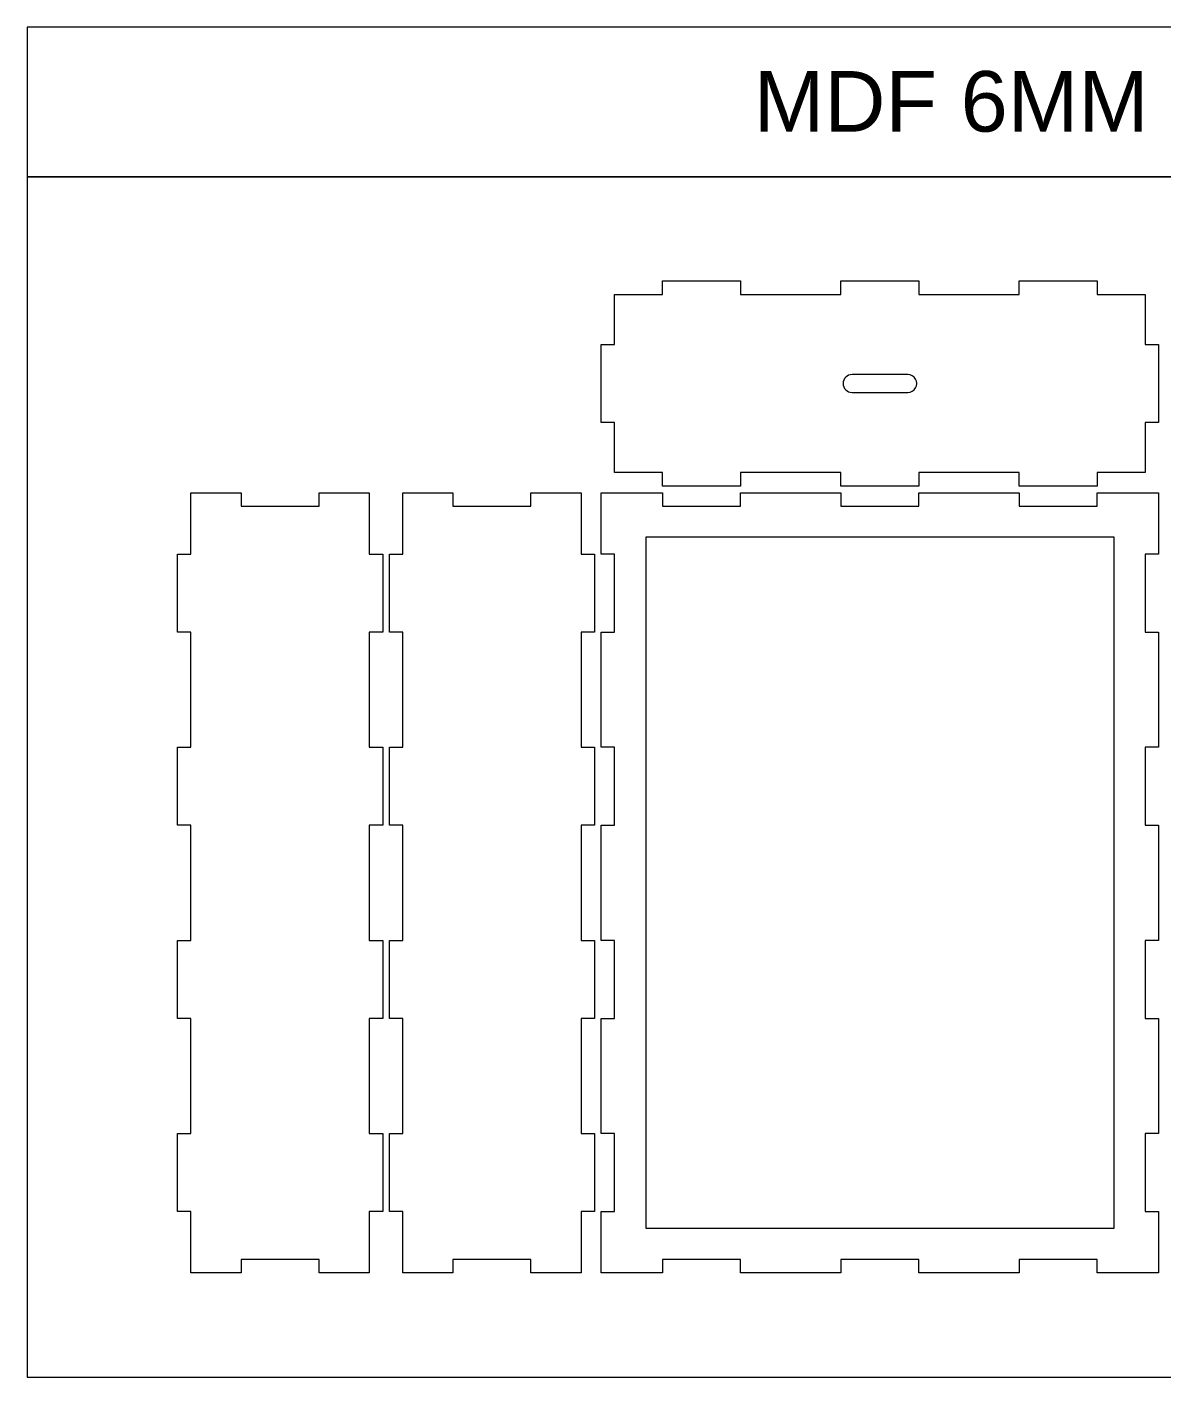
# Model space of a CAD drawing. Header units: millimetres. Extents: x -588 to 588, y -672 to 672.
# Drawn here: x -588 to -79, y 66 to 672 of the extents above; entities that cross this region are included whole.
import ezdxf

# ---------------------------------------------------------------- set-up
doc = ezdxf.new("R2010")
doc.units = ezdxf.units.MM
doc.header["$MEASUREMENT"] = 0
doc.layers.add('Camada 1', color=7, linetype='Continuous')
doc.styles.add('0', font='arial.ttf', dxfattribs={"height": 1})

msp = doc.modelspace()

# ---------------------------------------------------------------- linework, layer by layer
at = {"layer": 'Camada 1', "color": 142, "lineweight": 20}
for points in [[(-587.6315, 604.6664), (240.4087, 604.6664), (240.4087, 671.8666), (-587.6315, 671.8666), (-587.6315, 604.6664)], [(-587.6315, 66.1864), (240.4087, 66.1864), (240.4087, 604.6664), (-587.6315, 604.6664), (-587.6315, 66.1864)]]:
    msp.add_lwpolyline(points, close=True, dxfattribs=at)
at = {"layer": 'Camada 1', "color": 230, "lineweight": 9}
for points, knots in [([(-187.6114, 471.9264), (-187.6114, 471.9264), (-142.6114, 471.9264), (-142.6114, 471.9264), (-142.6114, 471.9264), (-142.6114, 471.9264), (-142.6114, 465.9264), (-142.6114, 465.9264), (-142.6114, 465.9264), (-142.6114, 465.9264), (-107.6114, 465.9264), (-107.6114, 465.9264), (-107.6114, 465.9264), (-107.6114, 465.9264), (-107.6114, 471.9264), (-107.6114, 471.9264), (-107.6114, 471.9264), (-107.6114, 471.9264), (-86.1114, 471.9264), (-86.1114, 471.9264), (-86.1114, 471.9264), (-86.1114, 471.9264), (-86.1114, 494.4264), (-86.1114, 494.4264), (-86.1114, 494.4264), (-86.1114, 494.4264), (-80.1114, 494.4264), (-80.1114, 494.4264), (-80.1114, 494.4264), (-80.1114, 494.4264), (-80.1114, 529.4264), (-80.1114, 529.4264), (-80.1114, 529.4264), (-80.1114, 529.4264), (-86.1114, 529.4264), (-86.1114, 529.4264), (-86.1114, 529.4264), (-86.1114, 529.4264), (-86.1114, 551.9264), (-86.1114, 551.9264), (-86.1114, 551.9264), (-86.1114, 551.9264), (-107.6114, 551.9264), (-107.6114, 551.9264), (-107.6114, 551.9264), (-107.6114, 551.9264), (-107.6114, 557.9264), (-107.6114, 557.9264), (-107.6114, 557.9264), (-107.6114, 557.9264), (-142.6114, 557.9264), (-142.6114, 557.9264), (-142.6114, 557.9264), (-142.6114, 557.9264), (-142.6114, 551.9264), (-142.6114, 551.9264), (-142.6114, 551.9264), (-142.6114, 551.9264), (-187.6114, 551.9264), (-187.6114, 551.9264), (-187.6114, 551.9264), (-187.6114, 551.9264), (-187.6114, 557.9264), (-187.6114, 557.9264), (-187.6114, 557.9264), (-187.6114, 557.9264), (-222.6114, 557.9264), (-222.6114, 557.9264), (-222.6114, 557.9264), (-222.6114, 557.9264), (-222.6114, 551.9264), (-222.6114, 551.9264), (-222.6114, 551.9264), (-222.6114, 551.9264), (-267.6114, 551.9264), (-267.6114, 551.9264), (-267.6114, 551.9264), (-267.6114, 551.9264), (-267.6114, 557.9264), (-267.6114, 557.9264), (-267.6114, 557.9264), (-267.6114, 557.9264), (-302.6114, 557.9264), (-302.6114, 557.9264), (-302.6114, 557.9264), (-302.6114, 557.9264), (-302.6114, 551.9264), (-302.6114, 551.9264), (-302.6114, 551.9264), (-302.6114, 551.9264), (-324.1114, 551.9264), (-324.1114, 551.9264), (-324.1114, 551.9264), (-324.1114, 551.9264), (-324.1114, 529.4264), (-324.1114, 529.4264), (-324.1114, 529.4264), (-324.1114, 529.4264), (-330.1114, 529.4264), (-330.1114, 529.4264), (-330.1114, 529.4264), (-330.1114, 529.4264), (-330.1114, 494.4264), (-330.1114, 494.4264), (-330.1114, 494.4264), (-330.1114, 494.4264), (-324.1114, 494.4264), (-324.1114, 494.4264), (-324.1114, 494.4264), (-324.1114, 494.4264), (-324.1114, 471.9264), (-324.1114, 471.9264), (-324.1114, 471.9264), (-324.1114, 471.9264), (-302.6114, 471.9264), (-302.6114, 471.9264), (-302.6114, 471.9264), (-302.6114, 471.9264), (-302.6114, 465.9264), (-302.6114, 465.9264), (-302.6114, 465.9264), (-302.6114, 465.9264), (-267.6114, 465.9264), (-267.6114, 465.9264), (-267.6114, 465.9264), (-267.6114, 465.9264), (-267.6114, 471.9264), (-267.6114, 471.9264), (-267.6114, 471.9264), (-267.6114, 471.9264), (-222.6114, 471.9264), (-222.6114, 471.9264), (-222.6114, 471.9264), (-222.6114, 471.9264), (-222.6114, 465.9264), (-222.6114, 465.9264), (-222.6114, 465.9264), (-222.6114, 465.9264), (-187.6114, 465.9264), (-187.6114, 465.9264), (-187.6114, 465.9264), (-187.6114, 465.9264), (-187.6114, 471.9264), (-187.6114, 471.9264)], [0, 0, 0, 0, 0.02702703, 0.02702703, 0.02702703, 0.02702703, 0.05405405, 0.05405405, 0.05405405, 0.05405405, 0.08108108, 0.08108108, 0.08108108, 0.08108108, 0.10810811, 0.10810811, 0.10810811, 0.10810811, 0.13513514, 0.13513514, 0.13513514, 0.13513514, 0.16216216, 0.16216216, 0.16216216, 0.16216216, 0.18918919, 0.18918919, 0.18918919, 0.18918919, 0.21621622, 0.21621622, 0.21621622, 0.21621622, 0.24324324, 0.24324324, 0.24324324, 0.24324324, 0.27027027, 0.27027027, 0.27027027, 0.27027027, 0.2972973, 0.2972973, 0.2972973, 0.2972973, 0.32432432, 0.32432432, 0.32432432, 0.32432432, 0.35135135, 0.35135135, 0.35135135, 0.35135135, 0.37837838, 0.37837838, 0.37837838, 0.37837838, 0.40540541, 0.40540541, 0.40540541, 0.40540541, 0.43243243, 0.43243243, 0.43243243, 0.43243243, 0.45945946, 0.45945946, 0.45945946, 0.45945946, 0.48648649, 0.48648649, 0.48648649, 0.48648649, 0.51351351, 0.51351351, 0.51351351, 0.51351351, 0.54054054, 0.54054054, 0.54054054, 0.54054054, 0.56756757, 0.56756757, 0.56756757, 0.56756757, 0.59459459, 0.59459459, 0.59459459, 0.59459459, 0.62162162, 0.62162162, 0.62162162, 0.62162162, 0.64864865, 0.64864865, 0.64864865, 0.64864865, 0.67567568, 0.67567568, 0.67567568, 0.67567568, 0.7027027, 0.7027027, 0.7027027, 0.7027027, 0.72972973, 0.72972973, 0.72972973, 0.72972973, 0.75675676, 0.75675676, 0.75675676, 0.75675676, 0.78378378, 0.78378378, 0.78378378, 0.78378378, 0.81081081, 0.81081081, 0.81081081, 0.81081081, 0.83783784, 0.83783784, 0.83783784, 0.83783784, 0.86486486, 0.86486486, 0.86486486, 0.86486486, 0.89189189, 0.89189189, 0.89189189, 0.89189189, 0.91891892, 0.91891892, 0.91891892, 0.91891892, 0.94594595, 0.94594595, 0.94594595, 0.94594595, 1, 1, 1, 1]), ([(-189.1473, 509.9264), (-189.8618, 508.6888), (-191.1823, 507.9264), (-192.6114, 507.9264), (-192.6114, 507.9264), (-192.6114, 507.9264), (-217.6114, 507.9264), (-217.6114, 507.9264), (-217.6114, 507.9264), (-219.8206, 507.9264), (-221.6114, 509.7173), (-221.6114, 511.9264), (-221.6114, 511.9264), (-221.6114, 514.1355), (-219.8205, 515.9264), (-217.6114, 515.9264), (-217.6114, 515.9264), (-217.6114, 515.9264), (-192.6114, 515.9264), (-192.6114, 515.9264), (-192.6114, 515.9264), (-191.1823, 515.9264), (-189.8618, 515.164), (-189.1473, 513.9264), (-189.1473, 513.9264), (-188.4328, 512.6888), (-188.4328, 511.164), (-189.1473, 509.9264)], [0, 0, 0, 0, 0.125, 0.125, 0.125, 0.125, 0.25, 0.25, 0.25, 0.25, 0.375, 0.375, 0.375, 0.375, 0.5, 0.5, 0.5, 0.5, 0.625, 0.625, 0.625, 0.625, 0.75, 0.75, 0.75, 0.75, 1, 1, 1, 1]), ([(-428.1114, 400.4264), (-428.1114, 400.4264), (-428.1114, 435.4264), (-428.1114, 435.4264), (-428.1114, 435.4264), (-428.1114, 435.4264), (-434.1114, 435.4264), (-434.1114, 435.4264), (-434.1114, 435.4264), (-434.1114, 435.4264), (-434.1114, 462.9264), (-434.1114, 462.9264), (-434.1114, 462.9264), (-434.1114, 462.9264), (-456.6114, 462.9264), (-456.6114, 462.9264), (-456.6114, 462.9264), (-456.6114, 462.9264), (-456.6114, 456.9264), (-456.6114, 456.9264), (-456.6114, 456.9264), (-456.6114, 456.9264), (-491.6114, 456.9264), (-491.6114, 456.9264), (-491.6114, 456.9264), (-491.6114, 456.9264), (-491.6114, 462.9264), (-491.6114, 462.9264), (-491.6114, 462.9264), (-491.6114, 462.9264), (-514.1114, 462.9264), (-514.1114, 462.9264), (-514.1114, 462.9264), (-514.1114, 462.9264), (-514.1114, 435.4264), (-514.1114, 435.4264), (-514.1114, 435.4264), (-514.1114, 435.4264), (-520.1114, 435.4264), (-520.1114, 435.4264), (-520.1114, 435.4264), (-520.1114, 435.4264), (-520.1114, 400.4264), (-520.1114, 400.4264), (-520.1114, 400.4264), (-520.1114, 400.4264), (-514.1114, 400.4264), (-514.1114, 400.4264), (-514.1114, 400.4264), (-514.1114, 400.4264), (-514.1114, 348.7597), (-514.1114, 348.7597), (-514.1114, 348.7597), (-514.1114, 348.7597), (-520.1114, 348.7597), (-520.1114, 348.7597), (-520.1114, 348.7597), (-520.1114, 348.7597), (-520.1114, 313.7597), (-520.1114, 313.7597), (-520.1114, 313.7597), (-520.1114, 313.7597), (-514.1114, 313.7597), (-514.1114, 313.7597), (-514.1114, 313.7597), (-514.1114, 313.7597), (-514.1114, 262.0931), (-514.1114, 262.0931), (-514.1114, 262.0931), (-514.1114, 262.0931), (-520.1114, 262.0931), (-520.1114, 262.0931), (-520.1114, 262.0931), (-520.1114, 262.0931), (-520.1114, 227.0931), (-520.1114, 227.0931), (-520.1114, 227.0931), (-520.1114, 227.0931), (-514.1114, 227.0931), (-514.1114, 227.0931), (-514.1114, 227.0931), (-514.1114, 227.0931), (-514.1114, 175.4264), (-514.1114, 175.4264), (-514.1114, 175.4264), (-514.1114, 175.4264), (-520.1114, 175.4264), (-520.1114, 175.4264), (-520.1114, 175.4264), (-520.1114, 175.4264), (-520.1114, 140.4264), (-520.1114, 140.4264), (-520.1114, 140.4264), (-520.1114, 140.4264), (-514.1114, 140.4264), (-514.1114, 140.4264), (-514.1114, 140.4264), (-514.1114, 140.4264), (-514.1114, 112.9264), (-514.1114, 112.9264), (-514.1114, 112.9264), (-514.1114, 112.9264), (-491.6114, 112.9264), (-491.6114, 112.9264), (-491.6114, 112.9264), (-491.6114, 112.9264), (-491.6114, 118.9264), (-491.6114, 118.9264), (-491.6114, 118.9264), (-491.6114, 118.9264), (-456.6114, 118.9264), (-456.6114, 118.9264), (-456.6114, 118.9264), (-456.6114, 118.9264), (-456.6114, 112.9264), (-456.6114, 112.9264), (-456.6114, 112.9264), (-456.6114, 112.9264), (-434.1114, 112.9264), (-434.1114, 112.9264), (-434.1114, 112.9264), (-434.1114, 112.9264), (-434.1114, 140.4264), (-434.1114, 140.4264), (-434.1114, 140.4264), (-434.1114, 140.4264), (-428.1114, 140.4264), (-428.1114, 140.4264), (-428.1114, 140.4264), (-428.1114, 140.4264), (-428.1114, 175.4264), (-428.1114, 175.4264), (-428.1114, 175.4264), (-428.1114, 175.4264), (-434.1114, 175.4264), (-434.1114, 175.4264), (-434.1114, 175.4264), (-434.1114, 175.4264), (-434.1114, 227.0931), (-434.1114, 227.0931), (-434.1114, 227.0931), (-434.1114, 227.0931), (-428.1114, 227.0931), (-428.1114, 227.0931), (-428.1114, 227.0931), (-428.1114, 227.0931), (-428.1114, 262.0931), (-428.1114, 262.0931), (-428.1114, 262.0931), (-428.1114, 262.0931), (-434.1114, 262.0931), (-434.1114, 262.0931), (-434.1114, 262.0931), (-434.1114, 262.0931), (-434.1114, 313.7597), (-434.1114, 313.7597), (-434.1114, 313.7597), (-434.1114, 313.7597), (-428.1114, 313.7597), (-428.1114, 313.7597), (-428.1114, 313.7597), (-428.1114, 313.7597), (-428.1114, 348.7597), (-428.1114, 348.7597), (-428.1114, 348.7597), (-428.1114, 348.7597), (-434.1114, 348.7597), (-434.1114, 348.7597), (-434.1114, 348.7597), (-434.1114, 348.7597), (-434.1114, 400.4264), (-434.1114, 400.4264), (-434.1114, 400.4264), (-434.1114, 400.4264), (-428.1114, 400.4264), (-428.1114, 400.4264)], [0, 0, 0, 0, 0.02222222, 0.02222222, 0.02222222, 0.02222222, 0.04444444, 0.04444444, 0.04444444, 0.04444444, 0.06666667, 0.06666667, 0.06666667, 0.06666667, 0.08888889, 0.08888889, 0.08888889, 0.08888889, 0.11111111, 0.11111111, 0.11111111, 0.11111111, 0.13333333, 0.13333333, 0.13333333, 0.13333333, 0.15555556, 0.15555556, 0.15555556, 0.15555556, 0.17777778, 0.17777778, 0.17777778, 0.17777778, 0.2, 0.2, 0.2, 0.2, 0.22222222, 0.22222222, 0.22222222, 0.22222222, 0.24444444, 0.24444444, 0.24444444, 0.24444444, 0.26666667, 0.26666667, 0.26666667, 0.26666667, 0.28888889, 0.28888889, 0.28888889, 0.28888889, 0.31111111, 0.31111111, 0.31111111, 0.31111111, 0.33333333, 0.33333333, 0.33333333, 0.33333333, 0.35555556, 0.35555556, 0.35555556, 0.35555556, 0.37777778, 0.37777778, 0.37777778, 0.37777778, 0.4, 0.4, 0.4, 0.4, 0.42222222, 0.42222222, 0.42222222, 0.42222222, 0.44444444, 0.44444444, 0.44444444, 0.44444444, 0.46666667, 0.46666667, 0.46666667, 0.46666667, 0.48888889, 0.48888889, 0.48888889, 0.48888889, 0.51111111, 0.51111111, 0.51111111, 0.51111111, 0.53333333, 0.53333333, 0.53333333, 0.53333333, 0.55555556, 0.55555556, 0.55555556, 0.55555556, 0.57777778, 0.57777778, 0.57777778, 0.57777778, 0.6, 0.6, 0.6, 0.6, 0.62222222, 0.62222222, 0.62222222, 0.62222222, 0.64444444, 0.64444444, 0.64444444, 0.64444444, 0.66666667, 0.66666667, 0.66666667, 0.66666667, 0.68888889, 0.68888889, 0.68888889, 0.68888889, 0.71111111, 0.71111111, 0.71111111, 0.71111111, 0.73333333, 0.73333333, 0.73333333, 0.73333333, 0.75555556, 0.75555556, 0.75555556, 0.75555556, 0.77777778, 0.77777778, 0.77777778, 0.77777778, 0.8, 0.8, 0.8, 0.8, 0.82222222, 0.82222222, 0.82222222, 0.82222222, 0.84444444, 0.84444444, 0.84444444, 0.84444444, 0.86666667, 0.86666667, 0.86666667, 0.86666667, 0.88888889, 0.88888889, 0.88888889, 0.88888889, 0.91111111, 0.91111111, 0.91111111, 0.91111111, 0.93333333, 0.93333333, 0.93333333, 0.93333333, 0.95555556, 0.95555556, 0.95555556, 0.95555556, 1, 1, 1, 1]), ([(-333.1114, 400.4264), (-333.1114, 400.4264), (-333.1114, 435.4264), (-333.1114, 435.4264), (-333.1114, 435.4264), (-333.1114, 435.4264), (-339.1114, 435.4264), (-339.1114, 435.4264), (-339.1114, 435.4264), (-339.1114, 435.4264), (-339.1114, 462.9264), (-339.1114, 462.9264), (-339.1114, 462.9264), (-339.1114, 462.9264), (-361.6114, 462.9264), (-361.6114, 462.9264), (-361.6114, 462.9264), (-361.6114, 462.9264), (-361.6114, 456.9264), (-361.6114, 456.9264), (-361.6114, 456.9264), (-361.6114, 456.9264), (-396.6114, 456.9264), (-396.6114, 456.9264), (-396.6114, 456.9264), (-396.6114, 456.9264), (-396.6114, 462.9264), (-396.6114, 462.9264), (-396.6114, 462.9264), (-396.6114, 462.9264), (-419.1114, 462.9264), (-419.1114, 462.9264), (-419.1114, 462.9264), (-419.1114, 462.9264), (-419.1114, 435.4264), (-419.1114, 435.4264), (-419.1114, 435.4264), (-419.1114, 435.4264), (-425.1114, 435.4264), (-425.1114, 435.4264), (-425.1114, 435.4264), (-425.1114, 435.4264), (-425.1114, 400.4264), (-425.1114, 400.4264), (-425.1114, 400.4264), (-425.1114, 400.4264), (-419.1114, 400.4264), (-419.1114, 400.4264), (-419.1114, 400.4264), (-419.1114, 400.4264), (-419.1114, 348.7597), (-419.1114, 348.7597), (-419.1114, 348.7597), (-419.1114, 348.7597), (-425.1114, 348.7597), (-425.1114, 348.7597), (-425.1114, 348.7597), (-425.1114, 348.7597), (-425.1114, 313.7597), (-425.1114, 313.7597), (-425.1114, 313.7597), (-425.1114, 313.7597), (-419.1114, 313.7597), (-419.1114, 313.7597), (-419.1114, 313.7597), (-419.1114, 313.7597), (-419.1114, 262.0931), (-419.1114, 262.0931), (-419.1114, 262.0931), (-419.1114, 262.0931), (-425.1114, 262.0931), (-425.1114, 262.0931), (-425.1114, 262.0931), (-425.1114, 262.0931), (-425.1114, 227.0931), (-425.1114, 227.0931), (-425.1114, 227.0931), (-425.1114, 227.0931), (-419.1114, 227.0931), (-419.1114, 227.0931), (-419.1114, 227.0931), (-419.1114, 227.0931), (-419.1114, 175.4264), (-419.1114, 175.4264), (-419.1114, 175.4264), (-419.1114, 175.4264), (-425.1114, 175.4264), (-425.1114, 175.4264), (-425.1114, 175.4264), (-425.1114, 175.4264), (-425.1114, 140.4264), (-425.1114, 140.4264), (-425.1114, 140.4264), (-425.1114, 140.4264), (-419.1114, 140.4264), (-419.1114, 140.4264), (-419.1114, 140.4264), (-419.1114, 140.4264), (-419.1114, 112.9264), (-419.1114, 112.9264), (-419.1114, 112.9264), (-419.1114, 112.9264), (-396.6114, 112.9264), (-396.6114, 112.9264), (-396.6114, 112.9264), (-396.6114, 112.9264), (-396.6114, 118.9264), (-396.6114, 118.9264), (-396.6114, 118.9264), (-396.6114, 118.9264), (-361.6114, 118.9264), (-361.6114, 118.9264), (-361.6114, 118.9264), (-361.6114, 118.9264), (-361.6114, 112.9264), (-361.6114, 112.9264), (-361.6114, 112.9264), (-361.6114, 112.9264), (-339.1114, 112.9264), (-339.1114, 112.9264), (-339.1114, 112.9264), (-339.1114, 112.9264), (-339.1114, 140.4264), (-339.1114, 140.4264), (-339.1114, 140.4264), (-339.1114, 140.4264), (-333.1114, 140.4264), (-333.1114, 140.4264), (-333.1114, 140.4264), (-333.1114, 140.4264), (-333.1114, 175.4264), (-333.1114, 175.4264), (-333.1114, 175.4264), (-333.1114, 175.4264), (-339.1114, 175.4264), (-339.1114, 175.4264), (-339.1114, 175.4264), (-339.1114, 175.4264), (-339.1114, 227.0931), (-339.1114, 227.0931), (-339.1114, 227.0931), (-339.1114, 227.0931), (-333.1114, 227.0931), (-333.1114, 227.0931), (-333.1114, 227.0931), (-333.1114, 227.0931), (-333.1114, 262.0931), (-333.1114, 262.0931), (-333.1114, 262.0931), (-333.1114, 262.0931), (-339.1114, 262.0931), (-339.1114, 262.0931), (-339.1114, 262.0931), (-339.1114, 262.0931), (-339.1114, 313.7597), (-339.1114, 313.7597), (-339.1114, 313.7597), (-339.1114, 313.7597), (-333.1114, 313.7597), (-333.1114, 313.7597), (-333.1114, 313.7597), (-333.1114, 313.7597), (-333.1114, 348.7597), (-333.1114, 348.7597), (-333.1114, 348.7597), (-333.1114, 348.7597), (-339.1114, 348.7597), (-339.1114, 348.7597), (-339.1114, 348.7597), (-339.1114, 348.7597), (-339.1114, 400.4264), (-339.1114, 400.4264), (-339.1114, 400.4264), (-339.1114, 400.4264), (-333.1114, 400.4264), (-333.1114, 400.4264)], [0, 0, 0, 0, 0.02222222, 0.02222222, 0.02222222, 0.02222222, 0.04444444, 0.04444444, 0.04444444, 0.04444444, 0.06666667, 0.06666667, 0.06666667, 0.06666667, 0.08888889, 0.08888889, 0.08888889, 0.08888889, 0.11111111, 0.11111111, 0.11111111, 0.11111111, 0.13333333, 0.13333333, 0.13333333, 0.13333333, 0.15555556, 0.15555556, 0.15555556, 0.15555556, 0.17777778, 0.17777778, 0.17777778, 0.17777778, 0.2, 0.2, 0.2, 0.2, 0.22222222, 0.22222222, 0.22222222, 0.22222222, 0.24444444, 0.24444444, 0.24444444, 0.24444444, 0.26666667, 0.26666667, 0.26666667, 0.26666667, 0.28888889, 0.28888889, 0.28888889, 0.28888889, 0.31111111, 0.31111111, 0.31111111, 0.31111111, 0.33333333, 0.33333333, 0.33333333, 0.33333333, 0.35555556, 0.35555556, 0.35555556, 0.35555556, 0.37777778, 0.37777778, 0.37777778, 0.37777778, 0.4, 0.4, 0.4, 0.4, 0.42222222, 0.42222222, 0.42222222, 0.42222222, 0.44444444, 0.44444444, 0.44444444, 0.44444444, 0.46666667, 0.46666667, 0.46666667, 0.46666667, 0.48888889, 0.48888889, 0.48888889, 0.48888889, 0.51111111, 0.51111111, 0.51111111, 0.51111111, 0.53333333, 0.53333333, 0.53333333, 0.53333333, 0.55555556, 0.55555556, 0.55555556, 0.55555556, 0.57777778, 0.57777778, 0.57777778, 0.57777778, 0.6, 0.6, 0.6, 0.6, 0.62222222, 0.62222222, 0.62222222, 0.62222222, 0.64444444, 0.64444444, 0.64444444, 0.64444444, 0.66666667, 0.66666667, 0.66666667, 0.66666667, 0.68888889, 0.68888889, 0.68888889, 0.68888889, 0.71111111, 0.71111111, 0.71111111, 0.71111111, 0.73333333, 0.73333333, 0.73333333, 0.73333333, 0.75555556, 0.75555556, 0.75555556, 0.75555556, 0.77777778, 0.77777778, 0.77777778, 0.77777778, 0.8, 0.8, 0.8, 0.8, 0.82222222, 0.82222222, 0.82222222, 0.82222222, 0.84444444, 0.84444444, 0.84444444, 0.84444444, 0.86666667, 0.86666667, 0.86666667, 0.86666667, 0.88888889, 0.88888889, 0.88888889, 0.88888889, 0.91111111, 0.91111111, 0.91111111, 0.91111111, 0.93333333, 0.93333333, 0.93333333, 0.93333333, 0.95555556, 0.95555556, 0.95555556, 0.95555556, 1, 1, 1, 1]), ([(-142.6114, 462.9264), (-142.6114, 462.9264), (-187.6114, 462.9264), (-187.6114, 462.9264), (-187.6114, 462.9264), (-187.6114, 462.9264), (-187.6114, 456.9264), (-187.6114, 456.9264), (-187.6114, 456.9264), (-187.6114, 456.9264), (-222.6114, 456.9264), (-222.6114, 456.9264), (-222.6114, 456.9264), (-222.6114, 456.9264), (-222.6114, 462.9264), (-222.6114, 462.9264), (-222.6114, 462.9264), (-222.6114, 462.9264), (-267.6114, 462.9264), (-267.6114, 462.9264), (-267.6114, 462.9264), (-267.6114, 462.9264), (-267.6114, 456.9264), (-267.6114, 456.9264), (-267.6114, 456.9264), (-267.6114, 456.9264), (-302.6114, 456.9264), (-302.6114, 456.9264), (-302.6114, 456.9264), (-302.6114, 456.9264), (-302.6114, 462.9264), (-302.6114, 462.9264), (-302.6114, 462.9264), (-302.6114, 462.9264), (-330.1114, 462.9264), (-330.1114, 462.9264), (-330.1114, 462.9264), (-330.1114, 462.9264), (-330.1114, 435.4264), (-330.1114, 435.4264), (-330.1114, 435.4264), (-330.1114, 435.4264), (-324.1114, 435.4264), (-324.1114, 435.4264), (-324.1114, 435.4264), (-324.1114, 435.4264), (-324.1114, 400.4264), (-324.1114, 400.4264), (-324.1114, 400.4264), (-324.1114, 400.4264), (-330.1114, 400.4264), (-330.1114, 400.4264), (-330.1114, 400.4264), (-330.1114, 400.4264), (-330.1114, 348.7597), (-330.1114, 348.7597), (-330.1114, 348.7597), (-330.1114, 348.7597), (-324.1114, 348.7597), (-324.1114, 348.7597), (-324.1114, 348.7597), (-324.1114, 348.7597), (-324.1114, 313.7597), (-324.1114, 313.7597), (-324.1114, 313.7597), (-324.1114, 313.7597), (-330.1114, 313.7597), (-330.1114, 313.7597), (-330.1114, 313.7597), (-330.1114, 313.7597), (-330.1114, 262.0931), (-330.1114, 262.0931), (-330.1114, 262.0931), (-330.1114, 262.0931), (-324.1114, 262.0931), (-324.1114, 262.0931), (-324.1114, 262.0931), (-324.1114, 262.0931), (-324.1114, 227.0931), (-324.1114, 227.0931), (-324.1114, 227.0931), (-324.1114, 227.0931), (-330.1114, 227.0931), (-330.1114, 227.0931), (-330.1114, 227.0931), (-330.1114, 227.0931), (-330.1114, 175.4264), (-330.1114, 175.4264), (-330.1114, 175.4264), (-330.1114, 175.4264), (-324.1114, 175.4264), (-324.1114, 175.4264), (-324.1114, 175.4264), (-324.1114, 175.4264), (-324.1114, 140.4264), (-324.1114, 140.4264), (-324.1114, 140.4264), (-324.1114, 140.4264), (-330.1114, 140.4264), (-330.1114, 140.4264), (-330.1114, 140.4264), (-330.1114, 140.4264), (-330.1114, 112.9264), (-330.1114, 112.9264), (-330.1114, 112.9264), (-330.1114, 112.9264), (-302.6114, 112.9264), (-302.6114, 112.9264), (-302.6114, 112.9264), (-302.6114, 112.9264), (-302.6114, 118.9264), (-302.6114, 118.9264), (-302.6114, 118.9264), (-302.6114, 118.9264), (-267.6114, 118.9264), (-267.6114, 118.9264), (-267.6114, 118.9264), (-267.6114, 118.9264), (-267.6114, 112.9264), (-267.6114, 112.9264), (-267.6114, 112.9264), (-267.6114, 112.9264), (-222.6114, 112.9264), (-222.6114, 112.9264), (-222.6114, 112.9264), (-222.6114, 112.9264), (-222.6114, 118.9264), (-222.6114, 118.9264), (-222.6114, 118.9264), (-222.6114, 118.9264), (-187.6114, 118.9264), (-187.6114, 118.9264), (-187.6114, 118.9264), (-187.6114, 118.9264), (-187.6114, 112.9264), (-187.6114, 112.9264), (-187.6114, 112.9264), (-187.6114, 112.9264), (-142.6114, 112.9264), (-142.6114, 112.9264), (-142.6114, 112.9264), (-142.6114, 112.9264), (-142.6114, 118.9264), (-142.6114, 118.9264), (-142.6114, 118.9264), (-142.6114, 118.9264), (-107.6114, 118.9264), (-107.6114, 118.9264), (-107.6114, 118.9264), (-107.6114, 118.9264), (-107.6114, 112.9264), (-107.6114, 112.9264), (-107.6114, 112.9264), (-107.6114, 112.9264), (-80.1114, 112.9264), (-80.1114, 112.9264), (-80.1114, 112.9264), (-80.1114, 112.9264), (-80.1114, 140.4264), (-80.1114, 140.4264), (-80.1114, 140.4264), (-80.1114, 140.4264), (-86.1114, 140.4264), (-86.1114, 140.4264), (-86.1114, 140.4264), (-86.1114, 140.4264), (-86.1114, 175.4264), (-86.1114, 175.4264), (-86.1114, 175.4264), (-86.1114, 175.4264), (-80.1114, 175.4264), (-80.1114, 175.4264), (-80.1114, 175.4264), (-80.1114, 175.4264), (-80.1114, 227.0931), (-80.1114, 227.0931), (-80.1114, 227.0931), (-80.1114, 227.0931), (-86.1114, 227.0931), (-86.1114, 227.0931), (-86.1114, 227.0931), (-86.1114, 227.0931), (-86.1114, 262.0931), (-86.1114, 262.0931), (-86.1114, 262.0931), (-86.1114, 262.0931), (-80.1114, 262.0931), (-80.1114, 262.0931), (-80.1114, 262.0931), (-80.1114, 262.0931), (-80.1114, 313.7597), (-80.1114, 313.7597), (-80.1114, 313.7597), (-80.1114, 313.7597), (-86.1114, 313.7597), (-86.1114, 313.7597), (-86.1114, 313.7597), (-86.1114, 313.7597), (-86.1114, 348.7597), (-86.1114, 348.7597), (-86.1114, 348.7597), (-86.1114, 348.7597), (-80.1114, 348.7597), (-80.1114, 348.7597), (-80.1114, 348.7597), (-80.1114, 348.7597), (-80.1114, 400.4264), (-80.1114, 400.4264), (-80.1114, 400.4264), (-80.1114, 400.4264), (-86.1114, 400.4264), (-86.1114, 400.4264), (-86.1114, 400.4264), (-86.1114, 400.4264), (-86.1114, 435.4264), (-86.1114, 435.4264), (-86.1114, 435.4264), (-86.1114, 435.4264), (-80.1114, 435.4264), (-80.1114, 435.4264), (-80.1114, 435.4264), (-80.1114, 435.4264), (-80.1114, 462.9264), (-80.1114, 462.9264), (-80.1114, 462.9264), (-80.1114, 462.9264), (-107.6114, 462.9264), (-107.6114, 462.9264), (-107.6114, 462.9264), (-107.6114, 462.9264), (-107.6114, 456.9264), (-107.6114, 456.9264), (-107.6114, 456.9264), (-107.6114, 456.9264), (-142.6114, 456.9264), (-142.6114, 456.9264), (-142.6114, 456.9264), (-142.6114, 456.9264), (-142.6114, 462.9264), (-142.6114, 462.9264)], [0, 0, 0, 0, 0.01639344, 0.01639344, 0.01639344, 0.01639344, 0.03278689, 0.03278689, 0.03278689, 0.03278689, 0.04918033, 0.04918033, 0.04918033, 0.04918033, 0.06557377, 0.06557377, 0.06557377, 0.06557377, 0.08196721, 0.08196721, 0.08196721, 0.08196721, 0.09836066, 0.09836066, 0.09836066, 0.09836066, 0.1147541, 0.1147541, 0.1147541, 0.1147541, 0.13114754, 0.13114754, 0.13114754, 0.13114754, 0.14754098, 0.14754098, 0.14754098, 0.14754098, 0.16393443, 0.16393443, 0.16393443, 0.16393443, 0.18032787, 0.18032787, 0.18032787, 0.18032787, 0.19672131, 0.19672131, 0.19672131, 0.19672131, 0.21311475, 0.21311475, 0.21311475, 0.21311475, 0.2295082, 0.2295082, 0.2295082, 0.2295082, 0.24590164, 0.24590164, 0.24590164, 0.24590164, 0.26229508, 0.26229508, 0.26229508, 0.26229508, 0.27868852, 0.27868852, 0.27868852, 0.27868852, 0.29508197, 0.29508197, 0.29508197, 0.29508197, 0.31147541, 0.31147541, 0.31147541, 0.31147541, 0.32786885, 0.32786885, 0.32786885, 0.32786885, 0.3442623, 0.3442623, 0.3442623, 0.3442623, 0.36065574, 0.36065574, 0.36065574, 0.36065574, 0.37704918, 0.37704918, 0.37704918, 0.37704918, 0.39344262, 0.39344262, 0.39344262, 0.39344262, 0.40983607, 0.40983607, 0.40983607, 0.40983607, 0.42622951, 0.42622951, 0.42622951, 0.42622951, 0.44262295, 0.44262295, 0.44262295, 0.44262295, 0.45901639, 0.45901639, 0.45901639, 0.45901639, 0.47540984, 0.47540984, 0.47540984, 0.47540984, 0.49180328, 0.49180328, 0.49180328, 0.49180328, 0.50819672, 0.50819672, 0.50819672, 0.50819672, 0.52459016, 0.52459016, 0.52459016, 0.52459016, 0.54098361, 0.54098361, 0.54098361, 0.54098361, 0.55737705, 0.55737705, 0.55737705, 0.55737705, 0.57377049, 0.57377049, 0.57377049, 0.57377049, 0.59016393, 0.59016393, 0.59016393, 0.59016393, 0.60655738, 0.60655738, 0.60655738, 0.60655738, 0.62295082, 0.62295082, 0.62295082, 0.62295082, 0.63934426, 0.63934426, 0.63934426, 0.63934426, 0.6557377, 0.6557377, 0.6557377, 0.6557377, 0.67213115, 0.67213115, 0.67213115, 0.67213115, 0.68852459, 0.68852459, 0.68852459, 0.68852459, 0.70491803, 0.70491803, 0.70491803, 0.70491803, 0.72131148, 0.72131148, 0.72131148, 0.72131148, 0.73770492, 0.73770492, 0.73770492, 0.73770492, 0.75409836, 0.75409836, 0.75409836, 0.75409836, 0.7704918, 0.7704918, 0.7704918, 0.7704918, 0.78688525, 0.78688525, 0.78688525, 0.78688525, 0.80327869, 0.80327869, 0.80327869, 0.80327869, 0.81967213, 0.81967213, 0.81967213, 0.81967213, 0.83606557, 0.83606557, 0.83606557, 0.83606557, 0.85245902, 0.85245902, 0.85245902, 0.85245902, 0.86885246, 0.86885246, 0.86885246, 0.86885246, 0.8852459, 0.8852459, 0.8852459, 0.8852459, 0.90163934, 0.90163934, 0.90163934, 0.90163934, 0.91803279, 0.91803279, 0.91803279, 0.91803279, 0.93442623, 0.93442623, 0.93442623, 0.93442623, 0.95081967, 0.95081967, 0.95081967, 0.95081967, 0.96721311, 0.96721311, 0.96721311, 0.96721311, 1, 1, 1, 1]), ([(-310.1114, 442.9264), (-310.1114, 442.9264), (-100.1114, 442.9264), (-100.1114, 442.9264), (-100.1114, 442.9264), (-100.1114, 442.9264), (-100.1114, 132.9264), (-100.1114, 132.9264), (-100.1114, 132.9264), (-100.1114, 132.9264), (-310.1114, 132.9264), (-310.1114, 132.9264), (-310.1114, 132.9264), (-310.1114, 132.9264), (-310.1114, 442.9264), (-310.1114, 442.9264)], [0, 0, 0, 0, 0.2, 0.2, 0.2, 0.2, 0.4, 0.4, 0.4, 0.4, 0.6, 0.6, 0.6, 0.6, 1, 1, 1, 1])]:
    msp.add_open_spline(points, degree=3, knots=knots, dxfattribs=at)

# ---------------------------------------------------------------- texts
at = {"layer": 'Camada 1', "color": 142, "style": '0'}
msp.add_text('MDF 6MM', height=27.17798, dxfattribs=at).set_placement((-261.6755, 624.9229))

doc.saveas('drawing.dxf')
